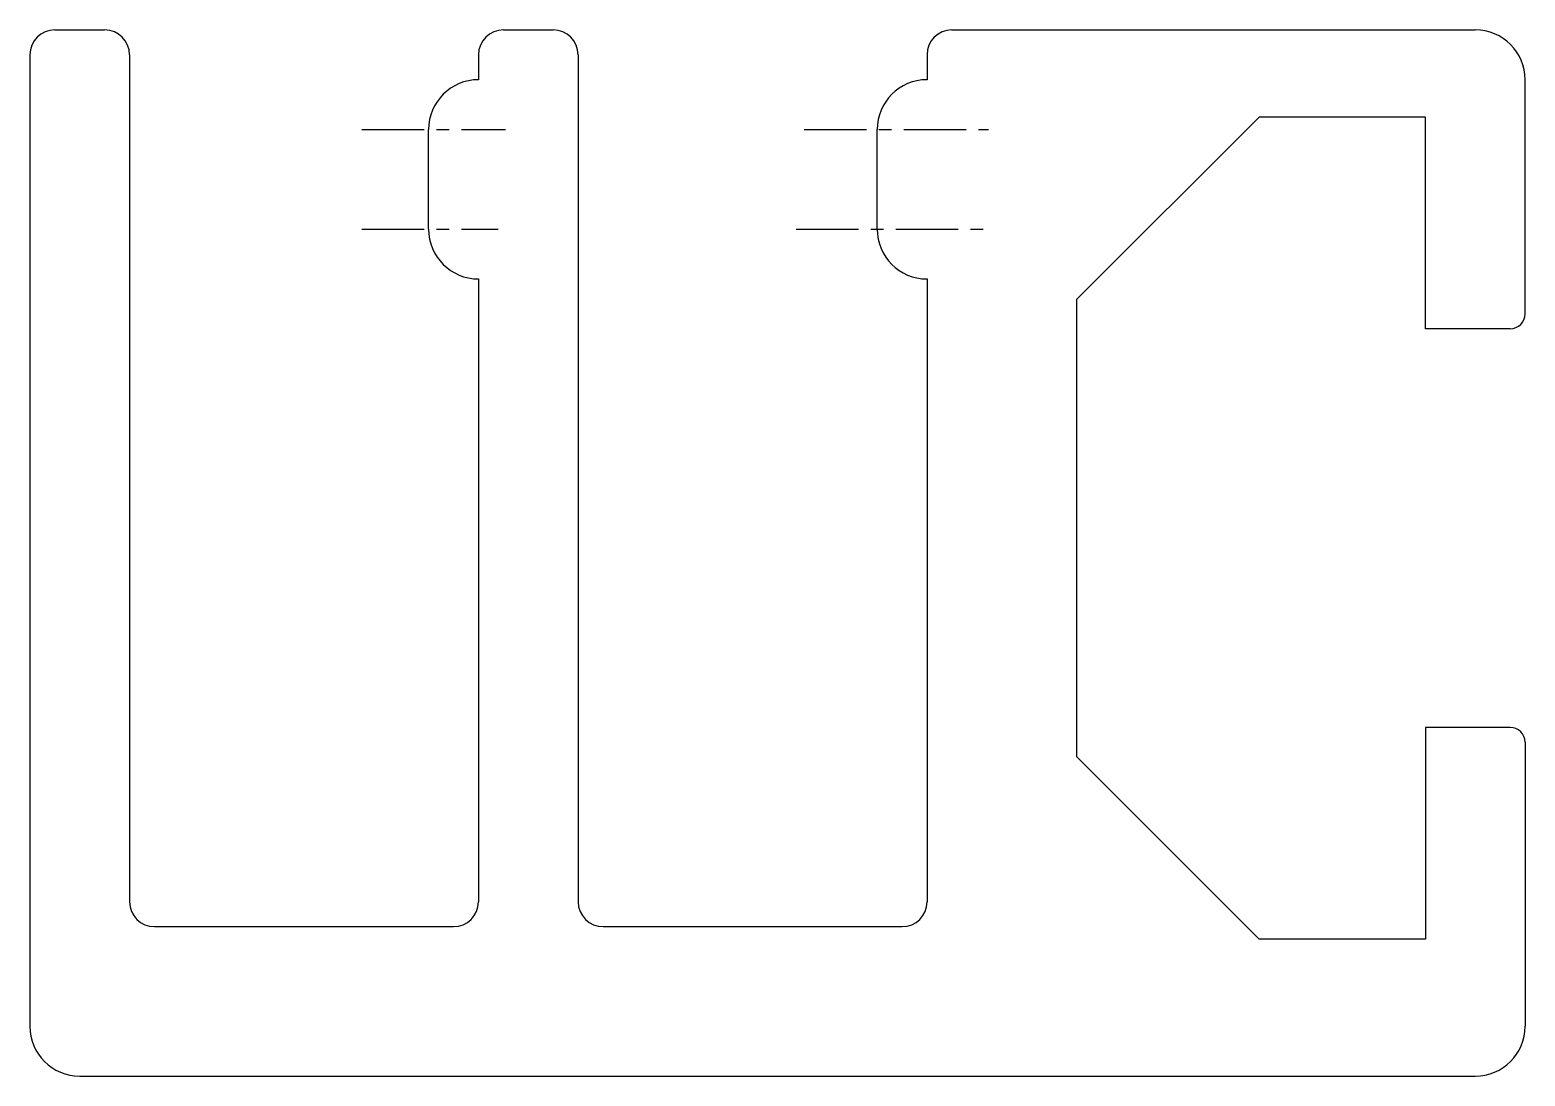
# Model space of a CAD drawing. Extents: x -76.2 to 9, y -41.5 to 10.
# Drawn here: x -21 to 9, y -11 to 10 of the extents above; entities outside this region: 2.
import ezdxf

# ---------------------------------------------------------------- set-up
doc = ezdxf.new("R2010")
doc.units = 0
doc.linetypes.add('CENTER', pattern=[2, 1.25, -0.25, 0.25, -0.25])
doc.layers.get('0').update_dxf_attribs({"linetype": 'CONTINUOUS'})
doc.layers.add('CENTER', color=1, linetype='CENTER')
doc.styles.get("Standard").update_dxf_attribs({"font": 'txt.shx', "bigfont": 'bigfont.shx'})

msp = doc.modelspace()

# ---------------------------------------------------------------- linework, layer by layer
at = {"color": 7, "linetype": 'CONTINUOUS'}
for p, q in [((-20.5, 10), (-19.5, 10)), ((-11.5, 10), (-10.5, 10)), ((-2.5, 10), (8, 10)), ((-21, 9.5), (-21, -10)), ((-19, 9.5), (-19, -7.5)), ((-12, 9.5), (-12, 9)), ((-10, 9.5), (-10, -7.5)), ((-3, 9.5), (-3, 9)), ((9, 4.3), (9, 9)), ((0, 4.586), (3.664, 8.25)), ((7, 8.25), (3.664, 8.25)), ((7, 4), (7, 8.25)), ((-13, 6), (-13, 8)), ((-4, 6), (-4, 8)), ((9, 6.65), (9, 6.65)), ((9, 5.475), (9, 5.475)), ((-12, 5), (-12, -7.5)), ((-3, 5), (-3, -7.5)), ((0, 4.586), (0, -4.586)), ((8.7, 4), (7, 4)), ((7, -4), (7, -8.25)), ((8.7, -4), (7, -4)), ((9, -4.3), (9, -10)), ((0, -4.586), (3.664, -8.25)), ((-18.5, -8), (-12.5, -8)), ((-9.5, -8), (-3.5, -8)), ((7, -8.25), (3.664, -8.25)), ((-20, -11), (8, -11))]:
    msp.add_line(p, q, dxfattribs=at)
for centre, radius, start, end in [((-20.5, 9.5), 0.5, 90, 180), ((-19.5, 9.5), 0.5, 0, 90), ((-11.5, 9.5), 0.5, 90, 180), ((-10.5, 9.5), 0.5, 0, 90), ((-2.5, 9.5), 0.5, 90, 180), ((8, 9), 1, 0, 90), ((-12, 8), 1, 90, 180), ((-3, 8), 1, 90, 180), ((-12, 6), 1, 180, 270), ((-3, 6), 1, 180, 270), ((8.7, 4.3), 0.3, 270, 0), ((8.7, -4.3), 0.3, 0, 90), ((-18.5, -7.5), 0.5, 180, 270), ((-12.5, -7.5), 0.5, 270, 0), ((-9.5, -7.5), 0.5, 180, 270), ((-3.5, -7.5), 0.5, 270, 0), ((-20, -10), 1, 180, 270), ((8, -10), 1, 270, 0)]:
    msp.add_arc(centre, radius, start, end, dxfattribs=at)
at = {"layer": 'CENTER', "color": 1, "linetype": 'CENTER'}
for p, q in [((-14.341, 8), (-11.456, 8)), ((-5.465, 8), (-1.767, 8)), ((-14.341, 6), (-11.604, 6)), ((-5.625, 6), (-1.767, 6))]:
    msp.add_line(p, q, dxfattribs=at)

# ---------------------------------------------------------------- texts
at = {"color": 7, "linetype": 'CONTINUOUS'}
for p in [(-76.53, -34.018), (-76.53, -41.518)]:
    msp.add_text('HRLFL', height=2, dxfattribs=at).set_placement(p)

doc.saveas('drawing.dxf')
